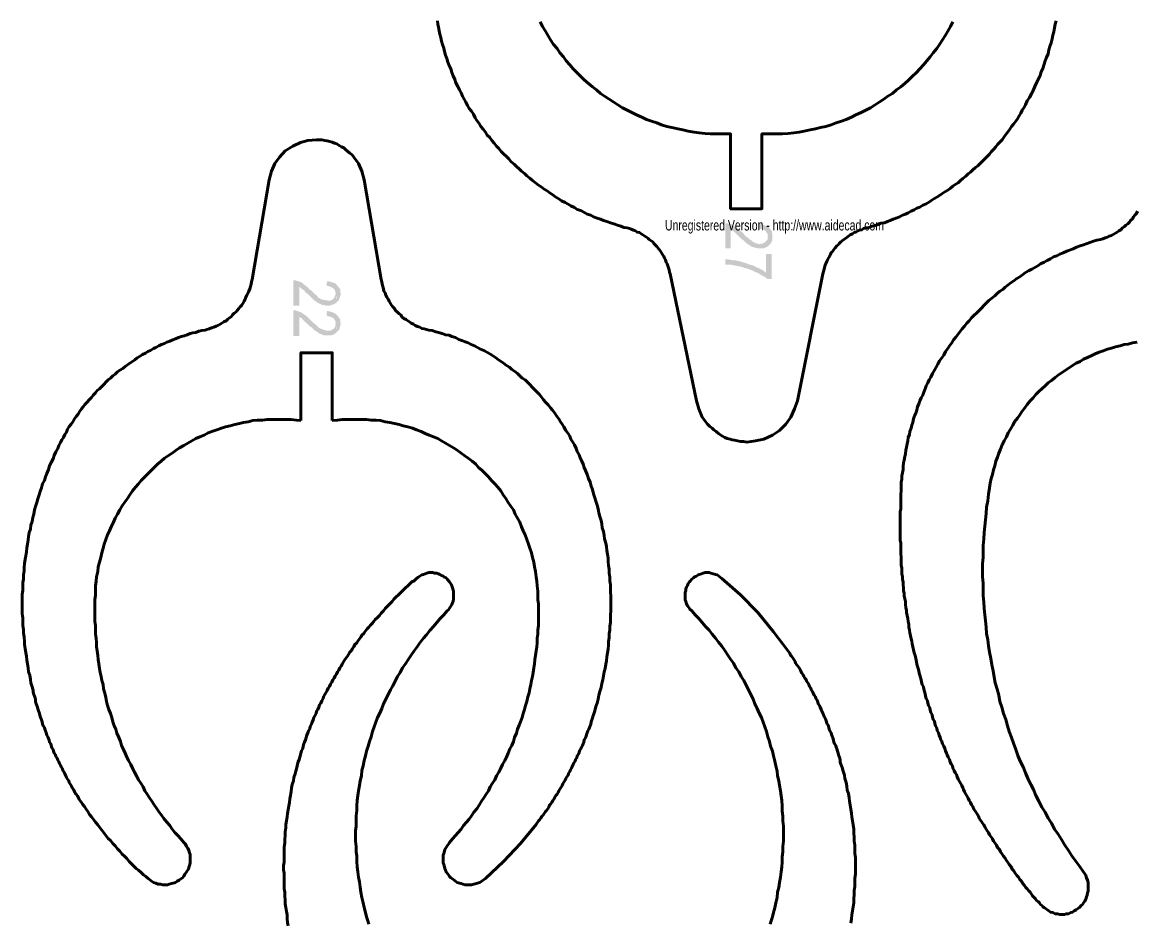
# Model space of a CAD drawing. Header units: inches. Extents: x -281 to 256, y -333 to 364.
# Drawn here: x -260.5 to 59.4, y -199.9 to 58.8 of the extents above; entities that cross this region are included whole.
import ezdxf

# ---------------------------------------------------------------- set-up
doc = ezdxf.new("R2010")
doc.units = ezdxf.units.IN
for name, color, linetype, lineweight in [('H', 7, 'CONTINUOUS', 100), ('P', 250, 'CONTINUOUS', 100), ('Text', 250, 'CONTINUOUS', 100)]:
    doc.layers.add(name, color=color, linetype=linetype, lineweight=lineweight)
doc.styles.get("Standard").update_dxf_attribs({"font": 'txt', "width": 0.75})

msp = doc.modelspace()

# ---------------------------------------------------------------- hatches: boundary and pattern name
at = {"layer": 'H', "linetype": 'CONTINUOUS'}
for points in [[(-46.17, -5.33), (-46.5, -2.83), (-46.5, -3.5), (-46.83, -4), (-47.33, -4.5), (-48, -4.83), (-48.33, -4.83), (-48.83, -5), (-49, -5), (-49.33, -4.83), (-49.67, -4.83), (-50, -4.67), (-50.33, -4.5), (-50.83, -4.33), (-50.83, -4.17), (-51.33, -3.83), (-51.83, -3.5), (-52.17, -3.17), (-52.67, -2.83), (-53.17, -2.33), (-53.5, -1.83), (-54, -1.5), (-54.5, -1), (-55, -0.67), (-55.33, -0.33), (-55.83, 0), (-56.33, 0.33), (-56.83, 0.67), (-57.5, 0.83), (-58, 1), (-58.67, 1), (-58.67, -6.17), (-57.17, -6.17), (-57.17, -0.83), (-56.5, -1.17), (-55.83, -1.67), (-55.33, -2.17), (-54.67, -2.83), (-54, -3.5), (-53.33, -4), (-52.67, -4.67), (-52, -5.17), (-51.67, -5.33), (-51.5, -5.33), (-51.33, -5.67), (-49.5, -6.17), (-48.17, -6.17), (-47.83, -6.17), (-47.5, -6.17), (-47.33, -6), (-47.17, -6), (-46.83, -5.83), (-46.5, -5.67)], [(-45.17, -2.83), (-45.17, -2.17), (-45.33, -1.33), (-45.67, -0.83), (-46.17, -0.17), (-46.83, 0.17), (-47.5, 0.5), (-48.17, 0.67), (-49, 0.67), (-49.17, -0.67), (-48.83, -0.67), (-48.33, -0.67), (-48, -0.67), (-47.83, -0.83), (-47.33, -1), (-47.17, -1.17), (-47, -1.5), (-46.67, -1.83), (-46.5, -2), (-46.5, -2.33), (-46.5, -2.83), (-46.17, -5.33), (-45.83, -5), (-45.5, -4.5), (-45.17, -3.83), (-45.17, -3.17)], [(-45.33, -15), (-45.33, -7.83), (-47, -7.83), (-47, -13.17), (-47.5, -12.83), (-48.17, -12.33), (-48.83, -12), (-49.67, -11.67), (-50.33, -11.33), (-51, -11), (-51.83, -10.83), (-52.5, -10.5), (-53.33, -10.33), (-54.17, -10), (-54.83, -9.83), (-55.67, -9.67), (-56.33, -9.67), (-57.17, -9.5), (-58, -9.33), (-58.67, -9.33), (-58.67, -10.83), (-58, -10.83), (-57.33, -10.83), (-56.5, -11), (-55.67, -11.17), (-54.83, -11.33), (-54, -11.5), (-53.17, -11.83), (-52.33, -12), (-51.5, -12.33), (-50.67, -12.67), (-50, -13), (-49.17, -13.33), (-48.5, -13.83), (-47.83, -14.17), (-47.17, -14.5), (-46.67, -15)], [(-170.33, -21.83), (-170.5, -19.17), (-170.67, -19.67), (-170.83, -20.17), (-171.33, -20.83), (-172, -21.17), (-172.83, -21.17), (-173.83, -21), (-174.67, -20.83), (-175.5, -20.33), (-176, -19.67), (-176.5, -19.33), (-176.83, -19), (-177.17, -18.67), (-177.5, -18.33), (-178, -18), (-178.33, -17.67), (-178.67, -17.33), (-179, -17), (-179.5, -16.67), (-179.83, -16.33), (-180.33, -16), (-180.67, -15.83), (-181.17, -15.67), (-181.67, -15.5), (-182.17, -15.33), (-182.67, -15.33), (-182.67, -22.67), (-181, -22.67), (-181, -17.33), (-180.83, -17.33), (-180.5, -17.67), (-180.17, -17.83), (-180, -18), (-179.83, -18.17), (-179.5, -18.33), (-179.33, -18.67), (-179, -19), (-178.5, -19.33), (-178.17, -19.67), (-177.83, -20), (-177.33, -20.5), (-177, -20.83), (-176.67, -21.17), (-176.33, -21.33), (-175.67, -21.83), (-175, -22.17), (-174.33, -22.5), (-173.67, -22.5), (-173.33, -22.67), (-172.33, -22.67), (-170.83, -22.17), (-170.67, -22)], [(-169, -19.17), (-169.17, -19), (-169.17, -18.17), (-169.5, -17.5), (-169.67, -17.33), (-170, -17), (-170.5, -16.33), (-170.83, -16.17), (-172.5, -15.67), (-173, -15.67), (-173.17, -17), (-172.67, -17), (-172.17, -17.17), (-171.5, -17.5), (-171, -17.83), (-170.67, -18.5), (-170.5, -19.33), (-170.33, -20.17), (-170.33, -21), (-170.33, -21.83), (-170.33, -21.67), (-169.83, -21.33), (-169.5, -20.83), (-169.33, -20.17), (-169.17, -19.67)], [(-170.33, -30.33), (-170.5, -27.67), (-170.67, -28.33), (-170.67, -28.67), (-171, -29.17), (-171.17, -29.33), (-172, -29.83), (-172.83, -29.83), (-173.33, -29.83), (-173.67, -29.67), (-174.67, -29.33), (-175, -29.17), (-175.33, -29), (-176, -28.33), (-176.33, -28), (-176.83, -27.67), (-177.17, -27.33), (-177.5, -27), (-177.83, -26.67), (-178.17, -26.33), (-178.67, -25.83), (-179, -25.5), (-179.5, -25.33), (-179.83, -25), (-180.33, -24.67), (-180.67, -24.5), (-181.17, -24.33), (-181.67, -24.17), (-182.17, -24), (-182.67, -24), (-182.67, -31.33), (-181, -31.33), (-181, -25.83), (-180.83, -26), (-180.5, -26.17), (-180.17, -26.33), (-180, -26.67), (-179.83, -26.83), (-178.17, -28.33), (-177.83, -28.67), (-177.5, -28.83), (-177, -29.33), (-176.5, -29.83), (-176.17, -30), (-175.83, -30.17), (-175.33, -30.67), (-174.67, -30.83), (-174, -31.17), (-173.33, -31.17), (-172.5, -31.17), (-171.83, -31.17), (-171.17, -31), (-170.67, -30.67)], [(-169, -27.83), (-169.17, -27.67), (-169.17, -26.83), (-169.5, -26.17), (-169.67, -26), (-170, -25.5), (-170.17, -25.33), (-170.83, -24.83), (-171.5, -24.5), (-172.17, -24.33), (-173, -24.17), (-173.17, -25.5), (-172.67, -25.67), (-172.17, -25.83), (-171.67, -26), (-171.33, -26.17), (-171, -26.5), (-170.67, -27), (-170.5, -27.67), (-170.5, -28.33), (-170.33, -28.83), (-170.33, -29.33), (-170.33, -29.83), (-170.33, -30.33), (-169.83, -29.83), (-169.5, -29.5), (-169.33, -28.83), (-169.17, -28.17)]]:
    msp.add_hatch(color=0, dxfattribs=at).paths.add_polyline_path(points)

# ---------------------------------------------------------------- linework, layer by layer
at = {"layer": 'P', "color": 0, "linetype": 'CONTINUOUS'}
for points in [[(-141.33, 59.17), (-141.17, 58.17), (-141, 57.33), (-140.83, 56.33), (-140.67, 55.33), (-140.33, 54.33), (-140.17, 53.33), (-139.83, 52.33), (-139.5, 51.33), (-139.33, 50.33), (-139, 49.33), (-138.67, 48.33), (-138.33, 47.33), (-138, 46.33), (-137.5, 45.33), (-137.17, 44.33), (-136.83, 43.33), (-136.33, 42.33), (-136, 41.33), (-135.5, 40.33), (-135, 39.33), (-134.5, 38.5), (-134.17, 37.5), (-133.67, 36.67), (-133.17, 35.83), (-132.67, 34.83), (-132.17, 34), (-131.5, 33.17), (-131, 32.33), (-130.5, 31.33), (-130, 30.5), (-129.33, 29.67), (-128.83, 28.83), (-128.17, 28), (-127.5, 27.17), (-127, 26.33), (-126.33, 25.67), (-125.67, 24.83), (-125, 24), (-124.33, 23.17), (-123.67, 22.5), (-123, 21.67), (-122.33, 21), (-121.5, 20.17), (-120.83, 19.5), (-120.17, 18.67), (-119.33, 18), (-118.67, 17.33), (-117.83, 16.67), (-117.17, 16), (-116.33, 15.33), (-115.67, 14.67), (-114.83, 14), (-114, 13.33), (-113.17, 12.67), (-112.33, 12), (-111.5, 11.5), (-110.67, 10.83), (-109.83, 10.33), (-109, 9.67), (-108.17, 9.17), (-107.33, 8.5), (-106.5, 8), (-105.67, 7.5), (-104.67, 7), (-103.83, 6.5), (-103, 6), (-102, 5.5), (-101.17, 5), (-100.17, 4.67), (-99.33, 4.17), (-98.33, 3.67), (-97.33, 3.33), (-96.5, 2.83), (-95.5, 2.5), (-94.5, 2.17), (-93.67, 1.83), (-92.67, 1.5), (-91.67, 1.17), (-90.67, 0.83), (-89.67, 0.5), (-88.67, 0.17), (-87.83, -0.17), (-86.83, -0.33)], [(-111.83, 58.83), (-111.17, 57.5), (-110.33, 56.17), (-109.5, 54.83), (-108.83, 53.67), (-108, 52.33), (-107, 51.17), (-106.17, 50), (-105.17, 48.83), (-104.33, 47.67), (-103.33, 46.5), (-102.33, 45.33), (-101.33, 44.33), (-100.17, 43.17), (-99.17, 42.17), (-98, 41.17), (-96.83, 40.17), (-95.67, 39.33), (-94.5, 38.33), (-93.33, 37.5), (-92, 36.67), (-90.67, 35.83), (-89.5, 35), (-88.17, 34.17), (-86.83, 33.5), (-85.5, 32.83), (-84.17, 32.17), (-82.67, 31.5), (-81.33, 30.83), (-79.83, 30.33), (-78.33, 29.83), (-77, 29.33), (-75.5, 28.83), (-74, 28.5), (-72.33, 28.17), (-70.83, 27.83), (-69.33, 27.5), (-67.67, 27.17), (-66.17, 27), (-64.5, 26.83), (-63, 26.67), (-61.33, 26.67)], [(-44, 26.67), (-42.33, 26.67), (-40.67, 26.83), (-39, 27), (-37.5, 27.17), (-36, 27.5), (-34.33, 27.83), (-32.83, 28.17), (-31.33, 28.5), (-29.83, 28.83), (-28.33, 29.33), (-26.83, 29.83), (-25.33, 30.33), (-24, 30.83), (-22.5, 31.5), (-21.17, 32.17), (-19.67, 32.83), (-18.33, 33.5), (-17, 34.17), (-15.67, 35), (-14.5, 35.83), (-13.17, 36.67), (-12, 37.5), (-10.67, 38.33), (-9.5, 39.33), (-8.33, 40.17), (-7.17, 41.17), (-6, 42.17), (-5, 43.17), (-3.83, 44.33), (-2.83, 45.33), (-1.83, 46.5), (-0.83, 47.67), (0.17, 48.83), (1, 50), (2, 51.17), (2.83, 52.33), (3.67, 53.67), (4.5, 55), (5.17, 56.17), (6, 57.5), (6.67, 58.83)], [(-18.33, -0.33), (-17.5, -0.17), (-16.5, 0.17), (-15.67, 0.33), (-14.83, 0.67), (-14, 1), (-13, 1.17), (-12.17, 1.5), (-11.33, 1.83), (-10.5, 2.17), (-9.67, 2.5), (-8.67, 2.83), (-7.83, 3.33), (-7, 3.67), (-6.17, 4), (-5.33, 4.5), (-4.5, 4.83), (-3.67, 5.33), (-2.83, 5.67), (-2, 6.17), (-1.17, 6.5), (-0.33, 7), (0.33, 7.5), (1.17, 8), (2, 8.5), (2.83, 9), (3.5, 9.5), (4.33, 10), (5.17, 10.5), (5.83, 11), (6.67, 11.67), (7.33, 12.17), (8.17, 12.67), (8.83, 13.33), (9.5, 13.83), (10.33, 14.5), (11, 15.17), (11.67, 15.67), (12.33, 16.33), (13.17, 17), (13.83, 17.5), (14.5, 18.17), (15.17, 18.83), (15.83, 19.5), (16.5, 20.17), (17.17, 20.83), (17.67, 21.5), (18.33, 22.17), (19, 23), (19.5, 23.67), (20.17, 24.33), (20.83, 25), (21.33, 25.83), (21.83, 26.5), (22.5, 27.33), (23, 28), (23.5, 28.83), (24, 29.5), (24.67, 30.33), (25.17, 31), (25.67, 31.83), (26.17, 32.67), (26.5, 33.5), (27, 34.17), (27.5, 35), (28, 36.17), (28.67, 37.17), (29.17, 38.17), (29.67, 39.17), (30.17, 40.33), (30.67, 41.33), (31.17, 42.33), (31.67, 43.5), (32, 44.5), (32.5, 45.5), (32.83, 46.67), (33.17, 47.67), (33.5, 48.67), (34, 49.67), (34.17, 50.83), (34.5, 51.83), (34.83, 52.83), (35.17, 54), (35.33, 55), (35.67, 56), (35.83, 57.17), (36, 58.17), (36.33, 59.17)], [(-44, 26.67), (-48.17, 26.67), (-48.17, 5.17), (-57.17, 5.17), (-57.17, 26.67), (-61.33, 26.67)], [(-157.5, -15.17), (-162.33, 13.5), (-163, 16), (-164, 18.17), (-165.33, 20), (-165.83, 20.67), (-166.5, 21.17), (-167, 21.67), (-167.67, 22.17), (-168.17, 22.67), (-168.83, 23), (-169.5, 23.33), (-170.17, 23.83), (-170.83, 24), (-171.5, 24.33), (-172.17, 24.5), (-173, 24.67), (-173.67, 24.83), (-174.5, 25), (-175.17, 25), (-176, 25), (-178.5, 24.83), (-180.67, 24.17), (-182.83, 23.17), (-185, 21.83), (-186.67, 20), (-188, 18.17), (-189, 16), (-189.67, 13.5), (-194.5, -15.17)], [(49, -3.67), (49.67, -3.5), (50.33, -3.17), (51, -3), (51.5, -2.67), (52.17, -2.5), (52.67, -2.17), (53.33, -1.83), (53.83, -1.5), (54.33, -1.17), (54.83, -0.83), (55.33, -0.33), (55.83, 0), (56.33, 0.5), (56.83, 0.83), (57.33, 1.33), (57.67, 1.83), (58.17, 2.33), (58.5, 2.83), (58.83, 3.33), (59.33, 3.83), (59.67, 4.5)], [(-74.5, -13.5), (-74.67, -13), (-74.83, -12.33), (-75, -11.83), (-75.17, -11.17), (-75.33, -10.67), (-75.67, -10.17), (-75.83, -9.5), (-76.17, -9), (-76.33, -8.5), (-76.67, -8), (-77, -7.5), (-77.33, -7), (-77.67, -6.5), (-78, -6.17), (-78.33, -5.67), (-78.83, -5.17), (-79.17, -4.83), (-79.5, -4.33), (-80, -4), (-80.5, -3.67), (-80.83, -3.33), (-81.33, -3), (-81.83, -2.67), (-82.33, -2.33), (-82.83, -2), (-83.33, -1.67), (-84, -1.5), (-84.5, -1.17), (-85, -1), (-85.67, -0.67), (-86.17, -0.5), (-86.83, -0.33)], [(-18.33, -0.33), (-19, -0.5), (-19.5, -0.83), (-20.17, -1), (-20.67, -1.17), (-21.17, -1.5), (-21.67, -1.67), (-22.17, -2), (-22.83, -2.33), (-23.33, -2.67), (-23.67, -3), (-24.17, -3.33), (-24.67, -3.67), (-25.17, -4), (-25.5, -4.33), (-26, -4.83), (-26.33, -5.17), (-26.67, -5.5), (-27.17, -6), (-27.5, -6.5), (-27.83, -7), (-28.17, -7.33), (-28.5, -7.83), (-28.67, -8.33), (-29, -8.83), (-29.33, -9.5), (-29.5, -10), (-29.83, -10.5), (-30, -11), (-30.17, -11.67), (-30.33, -12.17), (-30.5, -12.83), (-30.67, -13.5)], [(49, -3.67), (48, -3.83), (47, -4.17), (46, -4.5), (45.17, -4.83), (44.17, -5.17), (43.17, -5.5), (42.17, -5.83), (41.17, -6.33), (40.17, -6.67), (39.33, -7), (38.33, -7.5), (37.33, -7.83), (36.5, -8.33), (35.5, -8.67), (34.67, -9.17), (33.67, -9.67), (32.83, -10.17), (31.83, -10.67), (31, -11.17), (30.17, -11.67), (29.33, -12.17), (28.33, -12.67), (27.5, -13.17), (26.67, -13.83), (25.83, -14.33), (25, -14.83), (24.17, -15.5), (23.33, -16), (22.5, -16.67), (21.67, -17.33), (21, -18), (20.17, -18.5), (19.33, -19.17), (18.67, -19.83), (17.83, -20.5), (17, -21.17), (16.33, -21.83), (15.67, -22.5), (14.83, -23.33), (14.17, -24), (13.5, -24.67), (12.67, -25.5), (12, -26.17), (11.33, -27), (10.67, -27.67), (10, -28.5), (9.33, -29.33), (8.67, -30.17), (8.17, -30.83), (7.5, -31.67), (6.83, -32.5), (6.33, -33.33), (5.67, -34.17), (5.17, -35), (4.5, -35.83), (4, -36.83), (3.5, -37.67), (2.83, -38.5), (2.33, -39.5), (1.83, -40.33), (1.33, -41.17), (0.83, -42.17), (0.33, -43.17), (-0.17, -44), (-0.5, -44.83), (-1, -45.67), (-1.33, -46.5), (-1.67, -47.5), (-2, -48.33), (-2.5, -49.17), (-2.83, -50), (-3.17, -50.83), (-3.5, -51.67), (-3.67, -52.67), (-4, -53.5), (-4.33, -54.33), (-4.67, -55.17), (-4.83, -56.17), (-5.17, -57), (-5.33, -57.83), (-5.67, -58.83), (-5.83, -59.67), (-6.17, -60.5), (-6.33, -61.5), (-6.5, -62.33), (-6.67, -63.33), (-6.83, -64.17), (-7, -65.17), (-7.17, -66), (-7.33, -67), (-7.5, -67.83), (-7.67, -68.83), (-7.67, -69.67), (-7.83, -70.67), (-8, -71.5), (-8, -72.5), (-8.17, -73.33), (-8.17, -74.17), (-8.17, -75), (-8.17, -75.83), (-8.33, -76.83), (-8.33, -77.67), (-8.33, -78.5), (-8.33, -79.33), (-8.33, -80.17), (-8.33, -81), (-8.5, -81.83), (-8.5, -82.67), (-8.5, -83.5), (-8.5, -84.33), (-8.5, -85.17), (-8.5, -86), (-8.5, -86.67), (-8.5, -87.5), (-8.5, -88.33), (-8.5, -89.17), (-8.5, -90), (-8.33, -90.83), (-8.33, -91.67), (-8.33, -92.5), (-8.33, -93.17), (-8.33, -94), (-8.17, -94.83), (-8.17, -95.67), (-8.17, -96.5), (-8.17, -97.33), (-8, -98), (-8, -98.83), (-8, -99.67), (-7.83, -100.5), (-7.83, -101.33), (-7.67, -102), (-7.67, -102.83), (-7.5, -103.67), (-7.5, -104.5), (-7.33, -105.33), (-7.33, -106), (-7.17, -106.83), (-7, -107.67), (-7, -108.5), (-6.83, -109.33), (-6.67, -110.17), (-6.67, -110.83), (-6.5, -111.67), (-6.33, -112.5), (-6.17, -113.33), (-6, -114.17), (-6, -115), (-5.83, -115.83), (-5.67, -116.67), (-5.5, -117.5), (-5.33, -118.33), (-5.17, -119), (-5, -119.83), (-4.83, -120.67), (-4.67, -121.5), (-4.5, -122.33), (-4.17, -123.17), (-4, -124), (-3.83, -125), (-3.67, -125.67), (-3.5, -126.33), (-3.33, -126.83), (-3.17, -127.5), (-3, -128.17), (-2.83, -128.83), (-2.67, -129.5), (-2.5, -130.17), (-2.33, -130.83), (-2.17, -131.5), (-1.83, -132.17), (-1.67, -132.83), (-1.5, -133.5), (-1.33, -134.17), (-1.17, -134.83), (-1, -135.5), (-0.67, -136.17), (-0.5, -136.83), (-0.33, -137.5), (0, -138.17), (0.17, -138.83), (0.33, -139.5), (0.67, -140.17), (0.83, -140.83), (1, -141.5), (1.33, -142), (1.5, -142.67), (1.67, -143.33), (2, -144), (2.17, -144.67), (2.5, -145.33), (2.67, -146), (3, -146.67), (3.17, -147.33), (3.5, -147.83), (3.67, -148.5), (4, -149.17), (4.33, -149.83), (4.5, -150.5), (4.83, -151.17), (5, -151.67), (5.33, -152.33), (5.67, -153), (5.83, -153.67), (6.17, -154.33), (6.5, -154.83), (6.67, -155.5), (7, -156.17), (7.33, -156.83), (7.67, -157.33), (7.83, -158), (8.17, -158.67), (8.5, -159.33), (8.83, -159.83), (9.17, -160.5), (9.5, -161.17), (9.67, -161.67), (10, -162.33), (10.33, -163), (10.67, -163.5), (11, -164.17), (11.33, -164.83), (11.67, -165.33), (12, -166), (12.33, -166.5), (12.67, -167.33), (13.17, -168), (13.5, -168.5), (13.67, -168.83), (14, -169.33), (14.17, -169.83), (14.5, -170.33), (14.83, -170.83), (15.17, -171.33), (15.5, -171.83), (15.83, -172.33), (16.17, -173), (16.5, -173.5), (16.83, -174), (17.17, -174.67), (17.5, -175.17), (18, -175.83), (18.33, -176.5), (18.67, -177), (19.17, -177.67), (19.5, -178.33), (20, -178.83), (20.33, -179.5), (20.83, -180.17), (21.17, -180.83), (21.67, -181.33), (22, -182), (22.5, -182.67), (22.83, -183.17), (23.33, -183.83), (23.67, -184.5), (24.17, -185), (24.5, -185.67), (25, -186.33), (25.5, -186.83), (25.83, -187.5), (26.33, -188), (26.67, -188.5), (27.17, -189.17), (27.5, -189.67), (28, -190.17), (28.33, -190.67), (28.83, -191.17), (29.17, -191.67), (29.5, -192.17), (30, -192.67), (30.33, -193), (30.67, -193.5), (31.17, -193.83), (31.5, -194.17), (31.83, -194.67), (32.17, -195), (32.5, -195.33), (32.83, -195.5), (33.5, -196), (34.17, -196.5), (34.67, -196.83), (35.33, -197), (36, -197.33), (36.67, -197.33), (37.33, -197.5), (38, -197.5), (38.67, -197.5), (39.17, -197.33), (39.83, -197.33), (40.5, -197), (41, -196.83), (41.5, -196.5), (42, -196.17), (42.5, -195.83), (43, -195.5), (43.5, -195), (43.83, -194.67), (44.17, -194.17), (44.5, -193.67), (44.83, -193.17), (45, -192.5), (45.17, -192), (45.33, -191.33), (45.5, -190.83), (45.5, -190.17), (45.5, -189.5), (45.5, -189), (45.5, -188.33), (45.33, -187.67), (45, -187), (44.83, -186.33), (44.5, -185.83), (44, -185.17)], [(-208, -29.67), (-207.5, -29.5), (-206.83, -29.33), (-206.17, -29), (-205.5, -28.83), (-204.83, -28.5), (-204.33, -28.33), (-203.67, -28), (-203.17, -27.67), (-202.67, -27.33), (-202, -27), (-201.5, -26.5), (-201, -26.17), (-200.5, -25.83), (-200.17, -25.33), (-199.67, -24.83), (-199.17, -24.5), (-198.83, -24), (-198.33, -23.5), (-198, -23), (-197.5, -22.5), (-197.17, -22), (-196.83, -21.33), (-196.5, -20.83), (-196.33, -20.17), (-196, -19.67), (-195.67, -19), (-195.5, -18.5), (-195.17, -17.83), (-195, -17.17), (-194.83, -16.5), (-194.67, -15.83), (-194.5, -15.17)], [(-157.5, -15.17), (-157.33, -15.83), (-157.17, -16.5), (-157, -17.17), (-156.83, -17.83), (-156.67, -18.5), (-156.33, -19), (-156.17, -19.67), (-155.83, -20.17), (-155.5, -20.83), (-155.17, -21.33), (-154.83, -22), (-154.5, -22.5), (-154.17, -23), (-153.67, -23.5), (-153.33, -24), (-152.83, -24.5), (-152.33, -25), (-151.83, -25.33), (-151.5, -25.83), (-151, -26.33), (-150.33, -26.67), (-149.83, -27), (-149.33, -27.33), (-148.83, -27.67), (-148.17, -28), (-147.67, -28.33), (-147, -28.67), (-146.33, -28.83), (-145.83, -29.17), (-145.17, -29.33), (-144.5, -29.5), (-143.83, -29.67)], [(-74.5, -13.5), (-67, -50), (-66.33, -52.33), (-65.33, -54.67), (-63.83, -56.67), (-63.17, -57.33), (-62.5, -57.83), (-62, -58.33), (-61.33, -58.83), (-60.67, -59.33), (-60, -59.83), (-59.5, -60.17), (-58.83, -60.5), (-58.17, -60.83), (-57.33, -61), (-56.67, -61.17), (-56, -61.33), (-55.17, -61.5), (-54.33, -61.67), (-53.5, -61.67), (-52.5, -61.83), (-50, -61.5), (-47.67, -61), (-45.17, -59.83), (-43.17, -58.5), (-41.33, -56.67), (-39.83, -54.67), (-38.83, -52.33), (-38, -50), (-30.67, -13.5)], [(-208, -29.67), (-209, -29.83), (-209.83, -30), (-210.67, -30.33), (-211.5, -30.5), (-212.33, -30.67), (-213.17, -31), (-214, -31.33), (-214.83, -31.5), (-215.67, -31.83), (-216.5, -32.17), (-217.33, -32.5), (-218.17, -32.83), (-219, -33.17), (-219.67, -33.5), (-220.5, -33.83), (-221.33, -34.17), (-222.17, -34.67), (-222.83, -35), (-223.67, -35.5), (-224.5, -35.83), (-225.17, -36.33), (-226, -36.67), (-226.67, -37.17), (-227.5, -37.67), (-228.17, -38.17), (-228.83, -38.67), (-229.67, -39.17), (-230.33, -39.67), (-231, -40.17), (-231.67, -40.67), (-232.5, -41.17), (-233.17, -41.67), (-233.83, -42.33), (-234.5, -42.83), (-235.17, -43.5), (-235.83, -44), (-236.5, -44.67), (-237, -45.17), (-237.67, -45.83), (-238.33, -46.5), (-239, -47), (-239.5, -47.67), (-240.17, -48.33), (-240.67, -49), (-241.33, -49.67), (-241.83, -50.33), (-242.5, -51), (-243, -51.67), (-243.5, -52.33), (-244, -53), (-244.5, -53.83), (-245, -54.5), (-245.5, -55.17), (-246, -56), (-246.5, -56.67), (-247, -57.33), (-247.5, -58.17), (-247.83, -59), (-248.33, -59.67), (-248.67, -60.5), (-249.17, -61.17), (-249.5, -62), (-250, -62.83), (-250.33, -63.67), (-250.83, -64.67), (-251.33, -65.67), (-251.67, -66.67), (-252.17, -67.67), (-252.67, -68.67), (-253, -69.67), (-253.5, -70.83), (-253.83, -71.83), (-254.17, -72.83), (-254.67, -73.83), (-255, -75), (-255.33, -76), (-255.67, -77), (-256, -78.17), (-256.33, -79.17), (-256.67, -80.33), (-257, -81.33), (-257.17, -82.5), (-257.5, -83.5), (-257.67, -84.67), (-258, -85.67), (-258.17, -86.83), (-258.5, -87.83), (-258.67, -89), (-258.83, -90), (-259, -91.17), (-259.17, -92.17), (-259.33, -93.33), (-259.5, -94.5), (-259.67, -95.5), (-259.83, -96.67), (-260, -97.83), (-260, -98.83), (-260.17, -100), (-260.17, -101.17), (-260.33, -102.17), (-260.33, -103.33), (-260.33, -104.5), (-260.5, -105.5), (-260.5, -106.67), (-260.5, -107.83), (-260.5, -108.83), (-260.5, -110), (-260.5, -111.17), (-260.33, -112.33), (-260.33, -113.33), (-260.33, -114.5), (-260.17, -115.67), (-260.17, -116.67), (-260, -117.83), (-259.83, -119), (-259.83, -120), (-259.67, -121.17), (-259.5, -122.33), (-259.33, -123.33), (-259.17, -124.5), (-259, -125.5), (-258.83, -126.67), (-258.67, -127.83), (-258.33, -128.83), (-258.17, -130), (-258, -131), (-257.67, -132.17), (-257.33, -133.17), (-257.33, -133.67), (-257.17, -134.33), (-257, -134.83), (-256.83, -135.33), (-256.67, -135.83), (-256.67, -136.33), (-256.5, -137), (-256.33, -137.5), (-256.17, -138), (-256, -138.5), (-255.83, -139), (-255.67, -139.5), (-255.5, -140.17), (-255.33, -140.67), (-255.17, -141.17), (-255, -141.67), (-254.83, -142.17), (-254.67, -142.83), (-254.5, -143.33), (-254.17, -143.83), (-254, -144.33), (-253.83, -144.83), (-253.67, -145.33), (-253.5, -146), (-253.17, -146.5), (-253, -147), (-252.83, -147.5), (-252.67, -148), (-252.33, -148.5), (-252.17, -149), (-252, -149.67), (-251.67, -150.17), (-251.5, -150.67), (-251.33, -151.17), (-251, -151.67), (-250.83, -152.17), (-250.5, -152.67), (-250.33, -153.17), (-250, -153.67), (-249.83, -154.17), (-249.5, -154.67), (-249.33, -155.17), (-249, -155.67), (-248.83, -156.17), (-248.5, -156.67), (-248.33, -157.17), (-248, -157.67), (-247.83, -158.17), (-247.5, -158.67), (-247.17, -159.17), (-247, -159.67), (-246.67, -160.17), (-246.33, -160.67), (-246.17, -161.17), (-245.83, -161.67), (-245.5, -162.17), (-245.33, -162.67), (-245, -163), (-244.67, -163.5), (-244.33, -164), (-244.17, -164.5), (-243.83, -165), (-243.5, -165.33), (-243.17, -165.83), (-242.67, -166.5), (-242.17, -167.33), (-241.67, -168), (-241.17, -168.83), (-240.67, -169.5), (-240, -170.33), (-239.5, -171), (-238.83, -171.83), (-238.33, -172.5), (-237.67, -173.33), (-237, -174.17), (-236.5, -174.83), (-235.83, -175.67), (-235.17, -176.33), (-234.5, -177.17), (-233.83, -177.83), (-233.17, -178.67), (-232.5, -179.33), (-231.83, -180.17), (-231.17, -180.83), (-230.5, -181.5), (-229.83, -182.33), (-229.17, -183), (-228.5, -183.67), (-227.83, -184.33), (-227.17, -184.83), (-226.33, -185.5), (-225.67, -186.17), (-225, -186.67), (-224.33, -187.17), (-223.5, -187.83), (-222.83, -188.33), (-222.17, -188.5), (-221.5, -188.83), (-220.83, -188.83), (-220.17, -189), (-219.5, -189), (-218.83, -189), (-218.33, -188.83), (-217.67, -188.67), (-217.17, -188.5), (-216.5, -188.33), (-216, -188), (-215.5, -187.67), (-215, -187.33), (-214.5, -187), (-214.17, -186.5), (-213.83, -186), (-213.5, -185.5), (-213.17, -185), (-212.83, -184.5), (-212.67, -184), (-212.5, -183.5), (-212.33, -182.83), (-212.33, -182.17), (-212.33, -181.67), (-212.33, -181), (-212.33, -180.33), (-212.5, -179.83), (-212.67, -179.17), (-213, -178.5), (-213.33, -178), (-213.67, -177.33), (-214.17, -176.83)], [(-137.83, -176.83), (-138.17, -177.33), (-138.5, -177.83), (-138.83, -178.33), (-139.17, -178.83), (-139.33, -179.33), (-139.5, -180), (-139.67, -180.5), (-139.67, -181), (-139.67, -181.67), (-139.67, -182.17), (-139.67, -182.67), (-139.5, -183.17), (-139.33, -183.83), (-139.17, -184.33), (-139, -184.83), (-138.83, -185.33), (-138.5, -185.67), (-138.17, -186.17), (-137.83, -186.67), (-137.5, -187), (-137, -187.33), (-136.5, -187.67), (-136.17, -188), (-135.67, -188.33), (-135, -188.5), (-134.5, -188.67), (-134, -188.83), (-133.33, -189), (-132.83, -189), (-132.17, -189), (-131.5, -189), (-130.83, -188.83), (-129.17, -188.33), (-127.5, -187.17), (-122.33, -182.33), (-117.5, -177.17), (-113, -171.67), (-112.67, -171.17), (-112.33, -170.67), (-112, -170.33), (-111.67, -169.83), (-111.33, -169.33), (-111, -169), (-110.67, -168.5), (-110.33, -168), (-110, -167.67), (-109.67, -167.17), (-109.33, -166.67), (-109.17, -166.17), (-108.83, -165.83), (-108.5, -165.33), (-108.17, -164.83), (-107.83, -164.33), (-107.67, -163.83), (-107.33, -163.33), (-107, -163), (-106.67, -162.5), (-106.5, -162), (-106.17, -161.5), (-105.83, -161), (-105.5, -160.5), (-105.33, -160), (-105, -159.5), (-104.67, -159), (-104.5, -158.5), (-104.17, -158), (-103.83, -157.5), (-103.67, -157), (-103.33, -156.5), (-103.17, -156), (-102.83, -155.5), (-102.67, -155), (-102.33, -154.5), (-102.17, -154), (-101.83, -153.5), (-101.67, -153), (-101.33, -152.5), (-101.17, -152), (-100.83, -151.5), (-100.67, -151), (-100.5, -150.5), (-100.17, -150), (-100, -149.5), (-99.67, -149), (-99.5, -148.5), (-99.33, -148), (-99.17, -147.33), (-98.83, -146.83), (-98.67, -146.33), (-98.5, -145.83), (-98.33, -145.33), (-98.17, -144.83), (-97.83, -144.33), (-97.67, -143.83), (-97.5, -143.33), (-97.33, -142.83), (-97.17, -142.17), (-97, -141.67), (-96.83, -141.17), (-96.67, -140.67), (-96.5, -140.17), (-96.17, -139), (-95.83, -137.83), (-95.5, -136.83), (-95.17, -135.67), (-95, -134.5), (-94.67, -133.5), (-94.33, -132.33), (-94.17, -131.17), (-93.83, -130.17), (-93.67, -129), (-93.5, -127.83), (-93.17, -126.83), (-93, -125.67), (-92.83, -124.67), (-92.67, -123.5), (-92.5, -122.33), (-92.33, -121.33), (-92.17, -120.17), (-92.17, -119.17), (-92, -118), (-92, -116.83), (-91.83, -115.83), (-91.83, -114.67), (-91.67, -113.67), (-91.67, -112.5), (-91.67, -111.5), (-91.5, -110.33), (-91.5, -109.33), (-91.5, -108.17), (-91.5, -107.17), (-91.5, -106), (-91.67, -105), (-91.67, -103.83), (-91.67, -102.83), (-91.83, -101.67), (-91.83, -100.67), (-92, -99.5), (-92, -98.33), (-92.17, -97.33), (-92.33, -96.17), (-92.33, -95.17), (-92.5, -94), (-92.67, -93), (-92.83, -91.83), (-93, -90.83), (-93.33, -89.67), (-93.5, -88.67), (-93.67, -87.5), (-94, -86.5), (-94.17, -85.33), (-94.33, -84.33), (-94.67, -83.17), (-95, -82.17), (-95.17, -81), (-95.5, -80), (-95.83, -78.83), (-96.17, -77.83), (-96.5, -76.67), (-96.83, -75.5), (-97.17, -74.5), (-97.5, -73.33), (-98, -72.33), (-98.33, -71.17), (-98.83, -70), (-99.17, -69.17), (-99.5, -68.17), (-99.83, -67.33), (-100.33, -66.33), (-100.67, -65.5), (-101.17, -64.5), (-101.5, -63.67), (-102, -62.67), (-102.5, -61.83), (-103, -61), (-103.33, -60.17), (-103.83, -59.33), (-104.5, -58.5), (-105, -57.5), (-105.5, -56.67), (-106, -56), (-106.5, -55.17), (-107.17, -54.33), (-107.67, -53.5), (-108.33, -52.67), (-108.83, -52), (-109.5, -51.17), (-110.17, -50.5), (-110.83, -49.67), (-111.33, -49), (-112, -48.17), (-112.67, -47.5), (-113.33, -46.83), (-114, -46.17), (-114.83, -45.33), (-115.5, -44.67), (-116.17, -44), (-117, -43.5), (-117.67, -42.83), (-118.33, -42.17), (-119.17, -41.5), (-120, -41), (-120.67, -40.33), (-121.5, -39.83), (-122.33, -39.17), (-123, -38.67), (-123.83, -38.17), (-124.67, -37.5), (-125.5, -37), (-126.33, -36.5), (-127.17, -36), (-128, -35.5), (-129, -35.17), (-129.83, -34.67), (-130.67, -34.17), (-131.67, -33.83), (-132.5, -33.33), (-133.33, -33), (-134.33, -32.67), (-135.17, -32.33), (-136.17, -31.83), (-137.17, -31.5), (-138, -31.17), (-139, -31), (-140, -30.67), (-141, -30.33), (-141.83, -30.17), (-142.83, -29.83), (-143.83, -29.67)], [(59.5, -33.17), (58.17, -33.33), (57, -33.67), (55.83, -33.83), (54.67, -34.17), (53.33, -34.5), (52.17, -34.83), (51, -35.17), (49.83, -35.67), (48.67, -36), (47.5, -36.5), (46.5, -37), (45.33, -37.5), (44.17, -38), (43.17, -38.67), (42, -39.17), (41, -39.83), (40, -40.5), (39, -41.17), (38, -41.83), (37, -42.5), (36, -43.33), (35, -44.17), (34, -44.83), (33.17, -45.67), (32.17, -46.5), (31.33, -47.33), (30.5, -48.17), (29.67, -49.17), (28.83, -50), (28, -51), (27.33, -52), (26.5, -53), (25.83, -54), (25.17, -55), (24.33, -56), (23.83, -57), (23.17, -58.17), (22.5, -59.17), (22, -60.33), (21.33, -61.5), (20.83, -62.67), (20.33, -63.83), (19.83, -65), (19.5, -66.17), (19, -67.33), (18.67, -68.67), (18.33, -69.83), (18, -71.17), (17.67, -72.33), (17.33, -73.67), (17.17, -75)], [(-180.5, -55.67), (-180.5, -36.17), (-171.5, -36.17), (-171.5, -55.67)], [(-180.5, -55.67), (-181.83, -55.5), (-183.33, -55.33), (-184.67, -55.33), (-186, -55.33), (-187.5, -55.33), (-188.83, -55.33), (-190.17, -55.33), (-191.5, -55.5), (-193, -55.5), (-194.33, -55.67), (-195.67, -56), (-197, -56.17), (-198.17, -56.5), (-199.5, -56.83), (-200.83, -57.17), (-202.17, -57.5), (-203.33, -57.83), (-204.67, -58.33), (-205.83, -58.67), (-207.17, -59.17), (-208.33, -59.83), (-209.5, -60.33), (-210.67, -60.83), (-211.83, -61.5), (-213, -62.17), (-214.17, -62.83), (-215.33, -63.5), (-216.33, -64.17), (-217.5, -65), (-218.5, -65.67), (-219.67, -66.5), (-220.67, -67.33), (-221.67, -68.17), (-222.67, -69.17), (-223.5, -70), (-224.5, -71), (-225.33, -71.83), (-226.33, -72.83), (-227.17, -73.83), (-228, -74.83), (-228.83, -75.83), (-229.67, -77), (-230.33, -78), (-231.17, -79.17), (-231.83, -80.17), (-232.5, -81.33), (-233.17, -82.5), (-233.83, -83.67), (-234.33, -84.83), (-235, -86.17), (-235.5, -87.33), (-236, -88.5), (-236.5, -89.83), (-237, -91.17), (-237.33, -92.33), (-237.67, -93.67), (-238, -95), (-238.33, -96.33), (-238.67, -97.67), (-238.83, -99), (-239.17, -100.5), (-239.33, -101.83), (-239.5, -103.17), (-239.5, -104.67)], [(-112.5, -104.67), (-112.67, -103.17), (-112.83, -101.83), (-113, -100.5), (-113.17, -99), (-113.5, -97.67), (-113.67, -96.33), (-114, -95), (-114.33, -93.67), (-114.83, -92.33), (-115.17, -91.17), (-115.67, -89.83), (-116.17, -88.5), (-116.67, -87.33), (-117.17, -86.17), (-117.67, -84.83), (-118.33, -83.67), (-119, -82.5), (-119.5, -81.33), (-120.33, -80.17), (-121, -79.17), (-121.67, -78), (-122.5, -77), (-123.17, -75.83), (-124, -74.83), (-124.83, -73.83), (-125.83, -72.83), (-126.67, -71.83), (-127.5, -71), (-128.5, -70), (-129.5, -69.17), (-130.33, -68.17), (-131.33, -67.33), (-132.5, -66.5), (-133.5, -65.83), (-134.5, -65), (-135.67, -64.17), (-136.67, -63.5), (-137.83, -62.83), (-139, -62.17), (-140.17, -61.5), (-141.17, -60.83), (-142.5, -60.33), (-143.67, -59.83), (-144.83, -59.33), (-146, -58.83), (-147.33, -58.33), (-148.5, -57.83), (-149.83, -57.5), (-151.17, -57.17), (-152.33, -56.83), (-153.67, -56.5), (-155, -56.17), (-156.33, -56), (-157.67, -55.67), (-159, -55.5), (-160.33, -55.5), (-161.67, -55.33), (-163.17, -55.33), (-164.5, -55.33), (-165.83, -55.33), (-167.33, -55.33), (-168.67, -55.33), (-170, -55.5), (-171.5, -55.67)], [(17.17, -75), (16.83, -76.83), (16.67, -78.67), (16.33, -80.5), (16.17, -82.33), (16, -84.17), (15.83, -86), (15.67, -87.83), (15.5, -89.67), (15.33, -91.5), (15.33, -93.17), (15.33, -95), (15.17, -96.83), (15.17, -98.67), (15.17, -100.5), (15.33, -102.33), (15.33, -104.17), (15.33, -106), (15.5, -107.83), (15.67, -109.67), (15.83, -111.5), (16, -113.17), (16.17, -115), (16.33, -116.83), (16.67, -118.67), (16.83, -120.33), (17.17, -122.17), (17.5, -124), (17.83, -125.83), (18.17, -127.5), (18.5, -129.33), (18.83, -131), (19.33, -132.83), (19.83, -134.5), (20.17, -136.33), (20.67, -138), (21.17, -139.83), (21.83, -141.5), (22.33, -143.33), (22.83, -145), (23.5, -146.67), (24, -148.33), (24.67, -150.17), (25.33, -151.83), (26, -153.5), (26.83, -155.17), (27.5, -156.83), (28.17, -158.5), (29, -160.17), (29.83, -161.67), (30.5, -163.33), (31.33, -165), (32.17, -166.67), (33.17, -168.17), (34, -169.83), (35, -171.33), (35.83, -173), (36.83, -174.5), (37.83, -176), (38.83, -177.67), (39.83, -179.17), (40.83, -180.67), (41.83, -182.17), (43, -183.67), (44, -185.17)], [(-138.5, -110.33), (-138.17, -110), (-137.83, -109.5), (-137.5, -109), (-137.17, -108.5), (-137, -108), (-136.83, -107.5), (-136.67, -107), (-136.67, -106.5), (-136.67, -106), (-136.67, -105.5), (-136.67, -104.67), (-137, -103.67), (-137.33, -102.83), (-137.83, -102), (-138.5, -101.17), (-138.83, -100.83), (-139.33, -100.67), (-139.67, -100.33), (-140.17, -100.17), (-140.67, -99.83), (-141, -99.67), (-141.5, -99.5), (-142.17, -99.5), (-142.67, -99.33), (-143.17, -99.33), (-143.83, -99.33), (-144.33, -99.5), (-144.83, -99.67), (-145.33, -99.83), (-145.83, -100), (-146.33, -100.33), (-146.83, -100.67), (-147.5, -101.17), (-148, -101.67), (-148.67, -102), (-149.33, -102.67), (-149.83, -103.17), (-150.5, -103.67), (-151.17, -104.33), (-151.83, -105), (-152.5, -105.67), (-153.17, -106.33), (-153.83, -107), (-154.33, -107.67), (-155, -108.33), (-155.67, -109), (-156.33, -109.67), (-156.83, -110.33), (-157.5, -111), (-158, -111.67), (-158.67, -112.33), (-159.17, -112.83), (-159.67, -113.5), (-160.17, -114), (-160.67, -114.5), (-161, -115), (-161.5, -115.5), (-161.83, -115.83), (-162.17, -116.33), (-162.5, -116.83), (-163, -117.33), (-163.33, -117.83), (-163.67, -118.33), (-164.17, -119), (-164.5, -119.5), (-165, -120), (-165.33, -120.67), (-165.67, -121.17), (-166, -121.67), (-166.5, -122.17), (-166.83, -122.83), (-167.17, -123.33), (-167.5, -123.83), (-168, -124.5), (-168.33, -125), (-168.67, -125.67), (-169, -126.17), (-169.33, -126.67), (-169.67, -127.33), (-170, -127.83), (-170.33, -128.5), (-170.67, -129), (-171, -129.67), (-171.33, -130.17), (-171.67, -130.83), (-172, -131.33), (-172.33, -132), (-172.67, -132.5), (-173, -133.17), (-173.33, -133.83), (-173.67, -134.33), (-174, -135), (-174.17, -135.5), (-174.5, -136.17), (-174.83, -136.83), (-175.17, -137.33), (-175.33, -138), (-175.67, -138.67), (-176, -139.17), (-176.17, -139.83), (-176.5, -140.5), (-176.83, -141), (-177, -141.67), (-177.33, -142.33), (-177.5, -142.83), (-177.83, -143.5), (-178, -144.17), (-178.33, -144.83), (-178.5, -145.33), (-178.83, -146), (-179, -146.67), (-179.17, -147.33), (-179.5, -148), (-179.67, -148.5), (-179.83, -149.17), (-180, -149.83), (-180.33, -150.5), (-180.5, -151.17), (-180.67, -151.67), (-180.83, -152.33), (-181, -153), (-181.33, -153.67), (-181.5, -154.33), (-181.67, -155.33), (-182, -156.33), (-182.17, -157.17), (-182.5, -158.17), (-182.67, -159.17), (-183, -160.17), (-183.17, -161.17), (-183.33, -162.17), (-183.5, -163.33), (-183.67, -164.33), (-183.83, -165.33), (-184, -166.33), (-184.17, -167.5), (-184.33, -168.5), (-184.5, -169.5), (-184.67, -170.67), (-184.83, -171.67), (-184.83, -172.67), (-185, -173.83), (-185, -174.83), (-185.17, -176), (-185.17, -177), (-185.33, -178.17), (-185.33, -179.17), (-185.33, -180.33), (-185.33, -181.33), (-185.33, -182.5), (-185.5, -183.5), (-185.5, -184.67), (-185.33, -185.67), (-185.33, -186.83), (-185.33, -188), (-185.33, -189), (-185.33, -190.17), (-185.17, -191.17), (-185.17, -192.33), (-185, -193.33), (-185, -194.5), (-184.83, -195.5), (-184.67, -196.67), (-184.5, -197.67), (-184.5, -198.83), (-184.33, -199.83), (-184.17, -200.83)], [(-22.67, -200), (-22.5, -198.83), (-22.33, -197.67), (-22.17, -196.5), (-22, -195.33), (-21.83, -194.17), (-21.83, -193), (-21.67, -191.83), (-21.67, -190.67), (-21.5, -189.5), (-21.5, -188.33), (-21.5, -187.17), (-21.33, -185.83), (-21.33, -184.67), (-21.33, -183.5), (-21.33, -182.33), (-21.33, -181.17), (-21.5, -180), (-21.5, -178.83), (-21.5, -177.67), (-21.67, -176.5), (-21.67, -175.33), (-21.83, -174.17), (-21.83, -173), (-22, -171.83), (-22.17, -170.67), (-22.33, -169.5), (-22.5, -168.5), (-22.67, -167.33), (-22.83, -166.17), (-23, -165), (-23.17, -164), (-23.33, -162.83), (-23.67, -161.83), (-23.83, -160.67), (-24, -159.67), (-24.33, -158.5), (-24.5, -157.5), (-24.83, -156.33), (-25.17, -155.33), (-25.5, -154.33), (-25.67, -153.83), (-25.67, -153.33), (-25.83, -152.67), (-26, -152.17), (-26.17, -151.67), (-26.33, -151.17), (-26.5, -150.67), (-26.67, -150), (-26.83, -149.5), (-27, -149), (-27.33, -148.5), (-27.5, -148), (-27.67, -147.5), (-27.83, -146.83), (-28, -146.33), (-28.17, -145.83), (-28.33, -145.33), (-28.67, -144.83), (-28.83, -144.33), (-29, -143.83), (-29.17, -143.17), (-29.5, -142.67), (-29.67, -142.17), (-29.83, -141.67), (-30, -141.17), (-30.33, -140.67), (-30.5, -140.17), (-30.67, -139.67), (-31, -139.17), (-31.17, -138.67), (-31.5, -138), (-31.67, -137.5), (-32, -137), (-32.17, -136.5), (-32.33, -136), (-32.67, -135.5), (-32.83, -135), (-33.17, -134.5), (-33.5, -134), (-33.67, -133.5), (-34, -133), (-34.17, -132.5), (-34.5, -132), (-34.67, -131.5), (-35, -131), (-35.33, -130.5), (-35.5, -130), (-35.83, -129.67), (-36.17, -129.17), (-36.33, -128.67), (-36.67, -128.17), (-37, -127.67), (-37.17, -127.17), (-37.5, -126.67), (-37.83, -126.17), (-38.17, -125.83), (-38.5, -125.33), (-38.67, -124.83), (-39, -124.33), (-39.33, -123.83), (-39.67, -123.33), (-40, -123), (-40.17, -122.5), (-40.5, -122), (-44.83, -116.33), (-49.33, -110.83), (-54.33, -105.67), (-59.67, -101), (-61, -100), (-61.5, -99.83), (-62.17, -99.67), (-62.83, -99.5), (-63.33, -99.33), (-64, -99.33), (-64.5, -99.33), (-65, -99.5), (-65.5, -99.67), (-66.17, -99.83), (-66.5, -100), (-67, -100.33), (-67.5, -100.5), (-67.83, -100.83), (-68.33, -101.17), (-68.67, -101.67), (-69, -102), (-69.33, -102.5), (-69.5, -103), (-69.83, -103.5), (-70, -104), (-70, -104.5), (-70.17, -105), (-70.17, -105.5), (-70.17, -106), (-70.17, -106.67), (-70.17, -107.17), (-70, -107.67), (-69.83, -108.33), (-69.5, -108.83), (-69.17, -109.33), (-68.83, -109.83), (-68.33, -110.33)], [(-239.5, -104.67), (-239.5, -105.83), (-239.67, -107.17), (-239.67, -108.33), (-239.67, -109.67), (-239.67, -110.83), (-239.67, -112.17), (-239.67, -113.33), (-239.5, -114.5), (-239.5, -115.83), (-239.5, -117), (-239.33, -118.17), (-239.17, -119.5), (-239.17, -120.67), (-239, -121.83), (-238.83, -123.17), (-238.67, -124.33), (-238.5, -125.5), (-238.33, -126.83), (-238.17, -128), (-237.83, -129.17), (-237.67, -130.33), (-237.33, -131.5), (-237.17, -132.67), (-236.83, -134), (-236.5, -135.17), (-236.33, -136.33), (-236, -137.5), (-235.67, -138.67), (-235.17, -139.83), (-234.83, -141), (-234.5, -142.17), (-234.17, -143.33), (-233.67, -144.33), (-233.33, -145.5), (-232.83, -146.67), (-232.33, -147.83), (-232, -149), (-231.5, -150), (-231, -151.17), (-230.5, -152.33), (-230, -153.33), (-229.33, -154.5), (-228.83, -155.5), (-228.33, -156.67), (-227.67, -157.67), (-227.17, -158.83), (-226.5, -159.83), (-225.83, -160.83), (-225.33, -162), (-224.67, -163), (-224, -164), (-223.33, -165), (-222.67, -166), (-222, -167), (-221.17, -168.17), (-220.5, -169), (-219.83, -170), (-219, -171), (-218.17, -172), (-217.5, -173), (-216.67, -174), (-215.83, -174.83), (-215, -175.83), (-214.17, -176.83)], [(-137.83, -176.83), (-137, -175.83), (-136.17, -174.83), (-135.33, -174), (-134.5, -173), (-133.83, -172), (-133, -171), (-132.17, -170.17), (-131.5, -169.17), (-130.83, -168.17), (-130, -167.17), (-129.33, -166.17), (-128.67, -165), (-128, -164), (-127.33, -163), (-126.67, -162), (-126.17, -160.83), (-125.5, -159.83), (-124.83, -158.83), (-124.33, -157.67), (-123.67, -156.67), (-123.17, -155.5), (-122.67, -154.5), (-122, -153.33), (-121.5, -152.33), (-121, -151.17), (-120.5, -150), (-120, -149), (-119.5, -147.83), (-119.17, -146.67), (-118.67, -145.5), (-118.33, -144.33), (-117.83, -143.17), (-117.5, -142.17), (-117, -141), (-116.67, -139.83), (-116.33, -138.67), (-116, -137.5), (-115.67, -136.33), (-115.33, -135), (-115, -133.83), (-114.83, -132.67), (-114.5, -131.5), (-114.33, -130.33), (-114, -129.17), (-113.83, -128), (-113.67, -126.67), (-113.5, -125.5), (-113.33, -124.33), (-113.17, -123.17), (-113, -121.83), (-112.83, -120.67), (-112.67, -119.5), (-112.67, -118.17), (-112.5, -117), (-112.5, -115.83), (-112.33, -114.5), (-112.33, -113.33), (-112.33, -112), (-112.33, -110.83), (-112.33, -109.67), (-112.33, -108.33), (-112.5, -107.17), (-112.5, -105.83), (-112.5, -104.67)], [(-138.5, -110.33), (-139.5, -111.5), (-140.5, -112.5), (-141.5, -113.67), (-142.5, -114.83), (-143.5, -116), (-144.5, -117.17), (-145.33, -118.17), (-146.33, -119.5), (-147.17, -120.67), (-148, -121.83), (-148.83, -123), (-149.67, -124.17), (-150.5, -125.5), (-151.33, -126.67), (-152, -128), (-152.83, -129.17), (-153.5, -130.5), (-154.17, -131.83), (-154.83, -133), (-155.5, -134.33), (-156.17, -135.67), (-156.83, -137), (-157.33, -138.33), (-157.83, -139.67), (-158.5, -141), (-159, -142.33), (-159.5, -143.67), (-160, -145), (-160.33, -146.5), (-160.83, -147.83), (-161.17, -149.17), (-161.67, -150.67), (-162, -152), (-162.33, -153.33), (-162.67, -154.83), (-163, -156.17), (-163.17, -157.67), (-163.5, -159.17), (-163.67, -160.5), (-164, -162), (-164.17, -163.33), (-164.33, -164.83), (-164.5, -166.33), (-164.5, -167.67), (-164.67, -169.17), (-164.67, -170.67), (-164.67, -172.17), (-164.83, -173.5), (-164.83, -175), (-164.83, -176.5), (-164.67, -178), (-164.67, -179.5), (-164.5, -180.83), (-164.5, -182.33), (-164.33, -183.83), (-164.17, -185.33), (-164, -186.83), (-163.67, -188.17), (-163.5, -189.67), (-163.33, -191.17), (-163, -192.67), (-162.67, -194.17), (-162.33, -195.5), (-162, -197)], [(-44.83, -197), (-44.5, -195.67), (-44.17, -194.17), (-43.83, -192.67), (-43.67, -191.17), (-43.33, -189.83), (-43.17, -188.33), (-42.83, -186.83), (-42.67, -185.33), (-42.5, -183.83), (-42.33, -182.5), (-42.33, -181), (-42.17, -179.5), (-42.17, -178), (-42, -176.5), (-42, -175.17), (-42, -173.67), (-42, -172.17), (-42.17, -170.67), (-42.17, -169.33), (-42.33, -167.83), (-42.33, -166.33), (-42.5, -164.83), (-42.67, -163.5), (-42.83, -162), (-43.17, -160.5), (-43.33, -159.17), (-43.67, -157.67), (-43.83, -156.33), (-44.17, -154.83), (-44.5, -153.5), (-44.83, -152), (-45.17, -150.67), (-45.67, -149.17), (-46, -147.83), (-46.5, -146.5), (-46.83, -145), (-47.33, -143.67), (-47.83, -142.33), (-48.33, -141), (-49, -139.67), (-49.5, -138.33), (-50.17, -137), (-50.67, -135.67), (-51.33, -134.33), (-52, -133), (-52.67, -131.67), (-53.33, -130.33), (-54.17, -129.17), (-54.83, -127.83), (-55.67, -126.67), (-56.33, -125.33), (-57.17, -124.17), (-58, -123), (-58.83, -121.67), (-59.67, -120.5), (-60.67, -119.33), (-61.5, -118.17), (-62.5, -117), (-63.33, -115.83), (-64.33, -114.83), (-65.33, -113.67), (-66.33, -112.5), (-67.33, -111.5), (-68.33, -110.33)], [(-162, -197), (-161.67, -198.17), (-161.33, -199.33), (-161, -200.33)], [(-45.83, -200.33), (-45.5, -199.33), (-45.17, -198.17), (-44.83, -197)]]:
    msp.add_lwpolyline(points, dxfattribs=at)

# ---------------------------------------------------------------- texts
at = {"layer": 'Text', "color": 240, "insert": (-76, 0), "char_height": 3, "width": 153, "attachment_point": 4}
msp.add_mtext('Unregistered Version - http://www.aidecad.com', dxfattribs=at)

doc.saveas('drawing.dxf')
